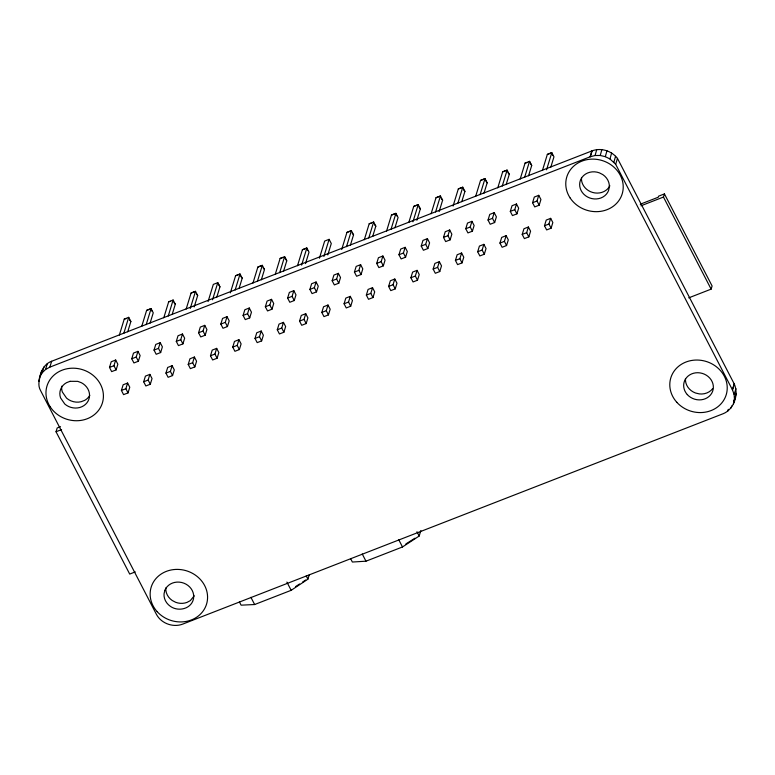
<?xml version="1.0" encoding="UTF-8"?>
<svg xmlns="http://www.w3.org/2000/svg" width="775" height="775" viewBox="0 0 775 775"><rect width="100%" height="100%" fill="white"/><g stroke="black" fill="none" stroke-linecap="round" stroke-linejoin="round"><path stroke-width="1.16" d="M38.75 381.513C40.116 373.405 43.129 364.298 51.644 361.257L591.848 150.951C600.887 147.347 611.582 150.815 617.472 158.391L734.303 384.071C738.875 394.446 734.148 409.142 723.356 413.637L182.852 624.059C173.203 627.847 161.152 623.497 156.366 614.246L40.697 390.813C36.842 384.39 40.106 377.58 41.588 371.051M733.412 403.823L736.25 393.371M39.787 376.95L42.102 372.853L45.531 369.501L49.842 367.137L590.347 156.715L595.074 155.513L600.238 155.475L601.875 149.575M734.448 399.261L734.138 394.523L732.501 389.961L615.67 164.281L609.964 158.982L605.314 156.657L606.961 150.718M609.964 158.982L611.63 153.014M595.074 155.513L596.721 149.653M613.858 162.295L615.553 156.298M42.102 372.853L43.904 366.953M49.842 367.137L51.644 361.257M135.276 571.902L129.706 574.072L56.033 431.752L57.185 427.965L60.527 426.667M109.498 367.427L111.232 361.76L115.678 360.026L117.848 364.211L116.114 369.888L111.658 371.622L109.498 367.427L113.944 365.703L115.678 360.026M119.36 335.052L124.252 319.067L128.708 317.333L130.868 321.518L127.73 331.797M123.816 333.318L128.708 317.333L128.456 317.76M121.413 390.455L123.148 384.778L127.604 383.044L129.764 387.229L128.03 392.906L123.583 394.64L121.413 390.455L125.87 388.721L127.604 383.044M131.76 358.767L133.494 353.09L137.95 351.356L140.12 355.541L138.386 361.218L133.93 362.952L131.76 358.767L136.216 357.033L137.95 351.356M141.738 326.343L146.63 310.358L151.086 308.624L153.247 312.809L150.108 323.088M146.194 324.609L151.086 308.624L146.63 310.358M143.685 381.784L145.419 376.117L149.866 374.383L152.036 378.568L150.302 384.235L145.845 385.969L143.685 381.784L148.132 380.05L149.866 374.383M163.787 317.769L168.679 301.775L173.125 300.041L175.295 304.226L172.157 314.505M154.031 350.097L155.765 344.42L160.212 342.686L162.382 346.871L160.648 352.548L156.192 354.282L154.031 350.097L158.478 348.363L160.212 342.686M168.243 316.035L173.125 300.041L172.873 300.477M165.947 373.114L167.681 367.447L172.137 365.713L174.297 369.898L172.563 375.565L168.117 377.299L165.947 373.114L170.403 371.38L172.137 365.713M176.293 341.426L178.027 335.749L182.483 334.015L184.653 338.21L182.919 343.877L178.463 345.611L176.293 341.426L180.749 339.692L182.483 334.015M186.165 309.06L191.057 293.066L195.503 291.332L197.673 295.517L194.186 306.939M190.272 308.46L195.503 291.332L191.057 293.066M188.218 364.444L189.953 358.777L194.399 357.043L196.569 361.228L194.835 366.904L190.379 368.638L188.218 364.444L192.665 362.71L194.399 357.043M198.565 332.756L200.299 327.089L204.755 325.355L206.915 329.54L205.181 335.207L200.725 336.941L198.565 332.756L203.021 331.022L204.755 325.355M208.088 301.533L213.319 284.406L217.775 282.672L219.945 286.857L216.797 297.135M212.534 299.799L217.775 282.672L219.945 286.857M210.48 355.783L212.214 350.106L216.671 348.372L218.841 352.557L217.107 358.234L212.65 359.968L210.48 355.783L214.937 354.049L216.671 348.372M220.827 324.086L222.561 318.418L227.017 316.684L229.187 320.869L227.453 326.537L222.997 328.271L220.827 324.086L225.283 322.352L227.017 316.684M230.349 292.863L235.59 275.735L240.047 274.001L242.207 278.186L239.068 288.465M235.154 289.986L240.047 274.001L235.59 275.735M232.752 347.113L234.486 341.436L238.932 339.702L241.102 343.887L239.368 349.564L234.912 351.298L232.752 347.113L237.198 345.379L238.932 339.702M243.098 315.425L244.832 309.748L249.288 308.014L251.449 312.199L249.715 317.876L245.268 319.61L243.098 315.425L247.554 313.691L249.288 308.014M252.97 283.059L257.862 267.065L262.308 265.331L264.478 269.526L261.34 279.794M257.426 281.325L262.308 265.331L257.862 267.065M255.014 338.442L256.748 332.766L261.204 331.032L263.374 335.217L261.64 340.893L257.184 342.627L255.014 338.442L259.47 336.708L261.204 331.032M275.241 274.389L280.124 258.404L284.58 256.67L286.75 260.855L283.602 271.134M265.36 306.755L267.094 301.078L271.55 299.344L273.72 303.529L271.986 309.206L267.53 310.94L265.36 306.755L269.816 305.021L271.55 299.344M279.688 272.655L284.58 256.67L286.75 260.855M277.285 329.772L279.019 324.105L283.466 322.371L285.636 326.556L283.902 332.223L279.446 333.957L277.285 329.772L281.732 328.038L283.466 322.371M287.632 298.084L289.366 292.407L293.822 290.673L295.982 294.858L294.248 300.535L289.802 302.269L287.632 298.084L292.088 296.35L293.822 290.673M297.503 265.718L302.395 249.734L306.852 248L309.012 252.185L305.524 263.607M301.611 265.127L306.852 248L302.395 249.734M299.547 321.102L301.281 315.435L305.738 313.701L307.907 317.886L306.173 323.553L301.717 325.287L299.547 321.102L304.003 319.368L305.738 313.701M309.893 289.414L311.627 283.737L316.084 282.003L318.254 286.198L316.52 291.865L312.063 293.599L309.893 289.414L314.35 287.68L316.084 282.003M319.426 258.201L324.657 241.073L329.113 239.339L331.283 243.524L327.796 254.936M323.882 256.467L329.113 239.339L328.862 239.766M321.819 312.432L323.553 306.764L327.999 305.03L330.169 309.215L328.435 314.892L323.979 316.626L321.819 312.432L326.265 310.707L327.999 305.03M332.165 280.744L333.899 275.077L338.355 273.343L340.516 277.528L338.782 283.195L334.335 284.929L332.165 280.744L336.621 279.01L338.355 273.343M341.698 249.531L346.929 232.403L351.385 230.669L353.555 234.854L350.407 245.132M346.493 246.653L351.385 230.669L346.929 232.403M344.081 303.771L345.815 298.094L350.271 296.36L352.441 300.545L350.707 306.222L346.251 307.956L344.081 303.771L348.537 302.037L350.271 296.36M354.427 272.073L356.171 266.406L360.617 264.672L362.787 268.857L361.053 274.534L356.597 276.258L354.427 272.073L358.883 270.339L360.617 264.672M364.308 239.727L369.2 223.733L373.647 221.999L375.817 226.184L372.678 236.462M368.764 237.993L373.647 221.999L373.405 222.435M366.352 295.101L368.086 289.424L372.543 287.69L374.703 291.875L372.969 297.552L368.512 299.286L366.352 295.101L370.799 293.367L372.543 287.69M376.698 263.413L378.433 257.736L382.889 256.002L385.049 260.187L383.315 265.864L378.868 267.598L376.698 263.413L381.155 261.679L382.889 256.002M386.58 231.057L391.462 215.072L395.918 213.338L398.088 217.523L394.94 227.802M391.036 229.322L395.918 213.338L391.462 215.072M388.614 286.43L390.348 280.753L394.804 279.019L396.974 283.214L395.24 288.881L390.784 290.615L388.614 286.43L393.07 284.696L394.804 279.019M398.97 254.742L400.704 249.066L405.151 247.332L407.321 251.517L405.587 257.193L401.13 258.927L398.97 254.742L403.417 253.008L405.151 247.332M408.842 222.386L413.734 206.402L418.19 204.668L420.35 208.853L416.863 220.274M412.949 221.795L418.19 204.668L413.734 206.402M239.446 601.962L241.102 605.168L254.636 604.529L291.158 590.317L307.907 579.167L309.186 574.963M410.886 277.76L412.62 272.093L417.076 270.359L419.236 274.544L417.502 280.211L413.056 281.945L410.886 277.76L415.342 276.026L417.076 270.359M421.232 246.072L422.966 240.395L427.422 238.661L429.582 242.846L427.848 248.523L423.402 250.257L421.232 246.072L425.688 244.338L427.422 238.661M431.113 213.726L436.005 197.732L440.452 195.998L442.622 200.192L439.134 211.604M435.569 211.992L440.452 195.998L436.005 197.732M433.147 269.09L434.882 263.423L439.338 261.688L441.508 265.873L439.774 271.541L435.317 273.275L433.147 269.09L437.604 267.356L439.338 261.688M443.503 237.402L445.238 231.725L449.684 230.001L451.854 234.186L450.12 239.853L445.664 241.587L443.503 237.402L447.95 235.668L449.684 230.001M453.065 206.063L458.306 188.935L462.762 187.201L464.923 191.386L461.784 201.665M457.87 203.186L462.762 187.201L458.306 188.935M455.419 260.429L457.153 254.752L461.609 253.018L463.77 257.203L462.036 262.88L457.589 264.614L455.419 260.429L459.875 258.695L461.609 253.018M465.765 228.732L467.499 223.064L471.956 221.33L474.126 225.515L472.392 231.182L467.935 232.917L465.765 228.732L470.222 226.998L471.956 221.33M475.647 196.385L480.539 180.401L484.995 178.667L487.155 182.852L484.017 193.13M480.103 194.651L484.995 178.667L480.539 180.401M477.681 251.759L479.415 246.082L483.871 244.348L486.041 248.533L484.307 254.21L479.851 255.944L477.681 251.759L482.137 250.025L483.871 244.348M488.037 220.061L489.771 214.394L494.218 212.66L496.387 216.845L494.653 222.522L490.197 224.256L488.037 220.061L492.483 218.327L494.218 212.66M497.783 187.831L502.675 171.837L507.121 170.112L509.291 174.297L506.153 184.566M502.239 186.097L507.121 170.112L502.675 171.837M499.953 243.088L501.687 237.412L506.143 235.678L508.303 239.862L506.569 245.539L502.123 247.273L499.953 243.088L504.409 241.354L506.143 235.678M510.299 211.401L512.033 205.724L516.489 203.99L518.659 208.175L516.925 213.852L512.469 215.586L510.299 211.401L514.755 209.667L516.489 203.99M520.19 179.054L525.072 163.07L529.528 161.336L531.698 165.521L528.55 175.799M524.636 177.32L529.528 161.336L531.698 165.521M350.717 558.823L352.373 562.04L365.974 561.187L402.496 546.966L419.178 536.029L420.844 530.575M522.214 234.418L523.958 228.741L528.405 227.007L530.575 231.202L528.841 236.869L524.384 238.603L522.214 234.418L526.671 232.684L528.405 227.007M532.57 202.73L534.304 197.053L538.751 195.319L540.921 199.504L539.187 205.181L534.731 206.915L532.57 202.73L537.017 200.996L538.751 195.319M542.452 170.393L547.344 154.399L551.8 152.665L553.96 156.85L550.822 167.129M546.559 169.793L551.8 152.665L547.344 154.399M544.486 225.748L546.22 220.081L550.676 218.347L552.837 222.532L551.102 228.199L546.656 229.933L544.486 225.748L548.942 224.014L550.676 218.347M590.046 156.841L591.848 150.951M590.347 156.715L592.148 150.834M615.67 164.281L617.472 158.391M688.723 297.862L711.13 289.133L663.458 197.044L664.427 193.895L658.576 196.172L658.256 197.218L640.266 204.222M711.13 289.133L712.099 285.985L664.427 193.895M732.394 389.738L734.196 383.858M732.501 389.961L734.303 384.071M727.677 411.273L728.277 409.307M734.138 394.523L735.94 388.643M731.106 407.921L731.707 405.964M45.531 369.501L47.343 363.611M733.479 401.014L735.213 397.943M194.254 595.791L190.301 600.635L187.046 602.378A14.987 13.456 17 0 1 175.693 602.301L172.234 600.499A14.987 13.456 17 0 1 165.84 587.905M295.537 586.627L299.596 583.992M302.637 582.015L305.679 580.029M405.848 543.982L414.935 538.189M56.033 431.752L61.603 429.582M640.935 205.811L663.458 197.044M525.072 163.07L527.048 162.634M369.2 223.733L371.177 223.297M280.124 258.404L282.1 257.968M168.679 301.775L170.655 301.339M124.252 319.067L126.228 318.632M600.238 155.475L605.314 156.657M507.954 172.631L509.291 174.297M487.155 182.852L484.743 179.102M463.595 189.73L464.923 191.386M441.285 198.526L442.622 200.192M419.023 207.187L420.35 208.853M374.48 224.527L375.817 226.184M352.218 233.188L353.555 234.854M263.142 267.859L264.478 269.526M240.88 276.52L242.207 278.186M196.337 293.861L197.673 295.517M173.958 302.57L175.295 304.226M129.541 319.862L130.868 321.518M551.548 153.101L552.633 155.194M537.017 200.996L539.187 205.181M548.942 224.014L551.102 228.199M514.755 209.667L516.925 213.852M526.671 232.684L528.841 236.869M492.483 218.327L494.653 222.522M504.409 241.354L506.569 245.539M470.222 226.998L472.392 231.182M482.137 250.025L484.307 254.21M447.95 235.668L450.12 239.853M459.875 258.695L462.036 262.88M425.688 244.338L427.848 248.523M437.604 267.356L439.774 271.541M395.667 213.764L396.752 215.857M403.417 253.008L405.587 257.193M415.342 276.026L417.502 280.211M381.155 261.679L383.315 265.864M393.07 284.696L395.24 288.881M358.883 270.339L361.053 274.534M370.799 293.367L372.969 297.552M336.621 279.01L338.782 283.195M348.537 302.037L350.707 306.222M306.6 248.436L307.685 250.528M314.35 287.68L316.52 291.865M326.265 310.707L328.435 314.892M416.96 531.747L419.178 536.029M292.088 296.35L294.248 300.535M304.003 319.368L306.173 323.553M398.767 539.768L402.496 546.966M269.816 305.021L271.986 309.206M281.732 328.038L283.902 332.223M247.554 313.691L249.715 317.876M259.47 336.708L261.64 340.893M362.245 553.98L365.974 561.187M225.283 322.352L227.453 326.537M237.198 345.379L239.368 349.564M203.021 331.022L205.181 335.207M214.937 354.049L217.107 358.234M306.241 575.951L307.907 579.167M180.749 339.692L182.919 343.877M192.665 362.71L194.835 366.904M150.834 309.051L151.919 311.143M286.895 582.083L291.158 590.317M158.478 348.363L160.648 352.548M170.403 371.38L172.563 375.565M136.216 357.033L138.386 361.218M148.132 380.05L150.302 384.235M250.906 597.322L254.636 604.529M113.944 365.703L116.114 369.888M125.87 388.721L128.03 392.906M609.867 185.777A14.987 13.456 17 0 1 592.691 192.471A14.987 13.456 17 0 1 581.473 177.737M712.622 388.701A14.987 13.456 17 0 1 699.263 393.903L695.456 392.983A14.987 13.456 17 0 1 685.488 378.655M89.755 395.424A14.987 13.456 17 0 1 84.62 400.384L81.133 401.721A14.987 13.456 17 0 1 66.582 398.147L62.378 392.043A14.987 13.456 17 0 1 61.738 386.163M609.315 187.162L608.54 190.592A14.987 13.456 17 0 1 589.649 197.945A14.987 13.456 17 0 1 580.456 180.188L582.19 177.117A14.987 13.456 17 0 1 599.346 172.835L602.814 174.608A14.987 13.456 17 0 1 609.315 187.162M164.852 590.366L164.048 593.786A14.987 13.456 17 0 0 170.432 606.379C177.611 611.485 189.342 609.557 192.859 600.974A14.987 13.456 17 0 0 183.82 583.149A14.987 13.456 17 0 0 164.852 590.366M70.05 381.319L66.553 382.666A14.987 13.456 17 0 0 60.576 397.924L64.79 404.037A14.987 13.456 17 0 0 86.965 402.787A14.987 13.456 17 0 0 81.385 382.724L77.723 381.348L70.05 381.319M687.289 394.582A14.987 13.456 17 0 0 712.554 391.511A14.987 13.456 17 0 0 695.688 372.833A14.987 13.456 17 0 0 687.289 394.582M570.216 198.071A28.966 26.011 17 0 0 619.932 198.981A28.966 26.011 17 0 0 593.34 159.117A28.966 26.011 17 0 0 570.216 198.071M676.817 402.302A28.966 26.011 17 0 0 725.662 396.364A28.966 26.011 17 0 0 693.053 360.259A28.966 26.011 17 0 0 676.817 402.302M157.16 611.659A28.966 26.011 17 0 0 206.005 605.721A28.966 26.011 17 0 0 173.397 569.615A28.966 26.011 17 0 0 157.16 611.659M50.317 407.001A28.966 26.011 17 0 0 100.043 408.192A28.966 26.011 17 0 0 73.712 368.193A28.966 26.011 17 0 0 50.317 407.001"/></g></svg>
